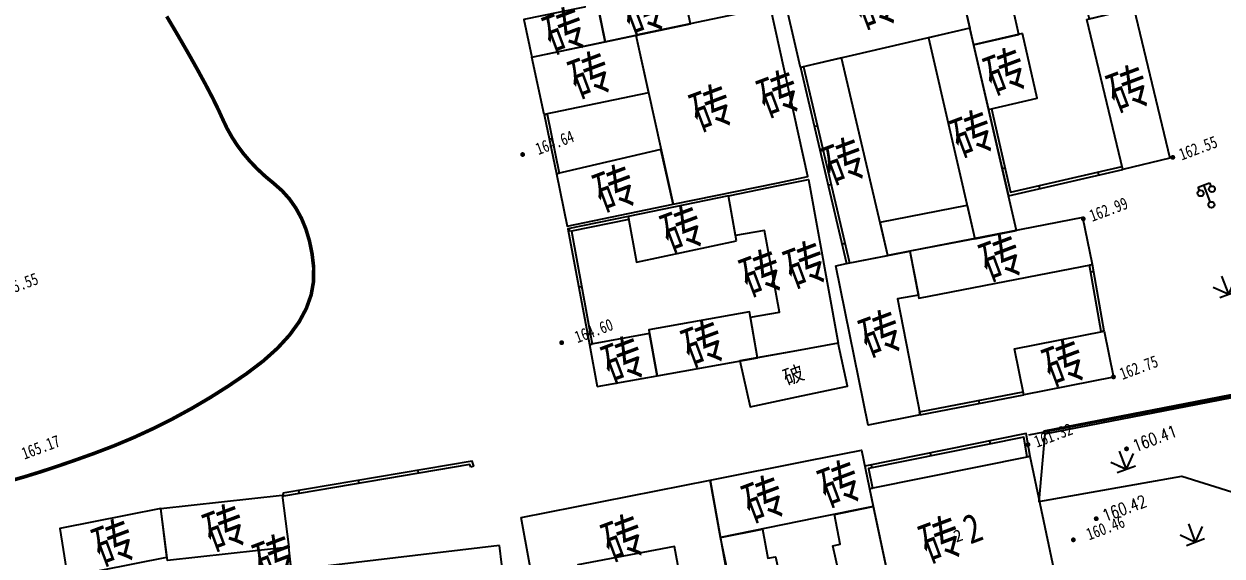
# Model space of a CAD drawing. Header units: millimetres. Extents: x -1471591 to 944464, y -468930 to 547002.
# Drawn here: x 164850 to 263970, y -29768 to 14283 of the extents above; entities that cross this region are included whole.
import ezdxf
from ezdxf.enums import TextEntityAlignment as Align

# ---------------------------------------------------------------- set-up
doc = ezdxf.new("R2010")
doc.units = ezdxf.units.MM
doc.header["$LTSCALE"] = 10
doc.linetypes.add('X5', pattern=[3, 2, -1])
for name, color, linetype in [('DGX', 252, 'Continuous'), ('DLDW', 8, 'Continuous'), ('DMTZ', 252, 'Continuous'), ('GCD', 252, 'Continuous'), ('JMD', 252, 'Continuous'), ('ZBTZ', 252, 'Continuous')]:
    doc.layers.add(name, color=color, linetype=linetype)
doc.styles.get("Standard").update_dxf_attribs({"font": 'simplex.shx', "width": 0.8, "bigfont": 'hztxt.shx'})
doc.styles.add('宋体', font='', dxfattribs={"height": 1.25, "bigfont": 'hztxt.shx'})
doc.styles.add('正等线体', font='simhei.ttf', dxfattribs={"height": 1.25})
doc.styles.add('细等线体', font='', dxfattribs={"width": 0.8, "height": 1.25})
doc.styles.get('宋体').set_extended_font_data('SimSun')
doc.styles.get('细等线体').set_extended_font_data('FZXiDengXian-Z06S')
doc.linetypes.add('10422', pattern='A,2,[150,AAA.SHX,S=1,R=0,X=0,Y=1],2,[177,AAA.SHX,S=1,R=0,X=0,Y=0.8],1e-09', length=4)
doc.linetypes.add('1161', pattern='A,0,[149,AAA.SHX,S=0.15,R=0,X=0,Y=0],-1.6', length=1.6)

# ---------------------------------------------------------------- blocks, each defined once
blk = doc.blocks.new('gc124')
for p, q in [((-1, 1), (0, 0)), ((0, 0), (0, 1.6)), ((0, 0), (1, 1)), ((-0.8, 0), (0.8, 0))]:
    blk.add_line(p, q)
blk = doc.blocks.new('gc097')
for p, q in [((-1, 2.9), (-1, 3.5)), ((-1, 3.5), (1, 3.5)), ((0, 0.5), (0, 3.5)), ((1, 3.5), (1, 2.9))]:
    blk.add_line(p, q)
for centre in [(-1, 2.4), (1, 2.4), (0, 0)]:
    blk.add_circle(centre, 0.5)
blk = doc.blocks.new('GC200')
at = {"layer": 'GCD', "const_width": 0.2, "flags": 128}
blk.add_lwpolyline([(-0.1, 0, 1), (0.1, 0, 1)], format="xyb", close=True, dxfattribs=at)
blk = doc.blocks.new('地形')
at = {"layer": 'DGX', "color": 252, "linetype": 'Continuous', "const_width": 0.3}
blk.add_lwpolyline([(-251.903, 74.337), (-251.578, 72.493), (-251.296, 70.806), (-251.059, 69.278), (-250.865, 67.907), (-250.715, 66.694), (-250.61, 65.638), (-250.548, 64.741), (-250.48, 63.924), (-250.357, 63.11), (-250.179, 62.298), (-249.945, 61.489), (-249.655, 60.684), (-249.31, 59.881), (-248.91, 59.08), (-248.454, 58.283), (-248.02, 57.467), (-247.687, 56.611), (-247.455, 55.714), (-247.322, 54.777), (-247.29, 53.8), (-247.358, 52.782), (-247.526, 51.724), (-247.795, 50.626), (-248.203, 49.549), (-248.791, 48.555), (-249.559, 47.643), (-250.505, 46.813), (-251.631, 46.066), (-252.937, 45.401), (-254.422, 44.819), (-256.086, 44.32), (-257.842, 43.891), (-259.6, 43.522), (-261.361, 43.213), (-263.125, 42.963), (-264.892, 42.772), (-266.662, 42.641), (-268.435, 42.57), (-270.211, 42.558), (-271.92, 42.584), (-273.492, 42.626), (-274.927, 42.684), (-276.226, 42.759), (-277.388, 42.85)], dxfattribs=at)
at = {"layer": 'DMTZ', "linetype": '10422', "elevation": 152.25, "flags": 128}
blk.add_lwpolyline([(-178.932, 13.766), (-197.291, 16.878)], dxfattribs=at)
at = {"layer": 'JMD', "linetype": 'Continuous'}
for p, q in [((-225.503, 55.776, 152.25), (-225.256, 55.737, 152.25)), ((-204.288, 51.992, 152.25), (-204.04, 51.96, 152.25)), ((-226.279, 50.836, 152.25), (-226.032, 50.798, 152.25)), ((-226.279, 50.836, 152.25), (-226.032, 50.798, 152.25)), ((-204.923, 47.032, 152.25), (-204.675, 47.001, 152.25)), ((-226.883, 46.211, 152.25), (-226.921, 45.964, 152.25)), ((-226.883, 46.211, 152.25), (-226.921, 45.964, 152.25)), ((-221.942, 45.439, 152.25), (-221.981, 45.192, 152.25)), ((-190.93, 43.291, 152.25), (-190.683, 43.258, 152.25)), ((-205.558, 42.073, 152.25), (-205.31, 42.041, 152.25)), ((-227.836, 41.405, 152.25), (-227.59, 41.361, 152.25)), ((-227.836, 41.405, 152.25), (-227.59, 41.361, 152.25)), ((-191.586, 38.334, 152.25), (-191.338, 38.301, 152.25)), ((-191.586, 38.334, 152.25), (-191.338, 38.301, 152.25)), ((-206.193, 37.113, 152.25), (-205.945, 37.082, 152.25)), ((-228.678, 36.635, 152.25), (-228.432, 36.591, 152.25)), ((-189.25, 35.667, 152.25), (-189.217, 35.915, 152.25)), ((-189.25, 35.667, 152.25), (-189.217, 35.915, 152.25)), ((-206.405, 35.458, 152.25), (-206.157, 35.426, 152.25)), ((-184.294, 35.006, 152.25), (-184.261, 35.254, 152.25)), ((-184.294, 35.006, 152.25), (-184.261, 35.254, 152.25)), ((-182.257, 34.734, 152.25), (-182.223, 34.982, 152.25)), ((-256.737, 34.005, 152.25), (-256.784, 33.759, 152.25)), ((-255.433, 33.754, 152.25), (-255.48, 33.509, 152.25)), ((-255.433, 33.754, 152.25), (-255.48, 33.509, 152.25)), ((-250.523, 32.811, 152.25), (-250.57, 32.566, 152.25)), ((-250.523, 32.811, 152.25), (-250.57, 32.566, 152.25)), ((-245.612, 31.868, 152.25), (-245.66, 31.622, 152.25)), ((-245.612, 31.868, 152.25), (-245.66, 31.622, 152.25)), ((-241.166, 30.558, 152.25), (-241.415, 30.568, 152.25)), ((-187.374, 28.261, 152.25), (-187.619, 28.306, 152.25)), ((-187.481, 27.678, 152.25), (-187.726, 27.723, 152.25)), ((-187.481, 27.678, 152.25), (-187.726, 27.723, 152.25)), ((-188.384, 22.76, 152.25), (-188.629, 22.805, 152.25)), ((-205.079, 21.591, 152.25), (-205.037, 21.837, 152.25)), ((-200.149, 20.759, 152.25), (-200.107, 21.005, 152.25)), ((-200.149, 20.759, 152.25), (-200.107, 21.005, 152.25)), ((-196.476, 20.139, 152.25), (-196.434, 20.385, 152.25)), ((-210.336, 19.143, 152.25), (-210.376, 18.896, 152.25)), ((-210.336, 19.143, 152.25), (-210.376, 18.896, 152.25)), ((-205.399, 18.352, 152.25), (-205.439, 18.105, 152.25)), ((-205.399, 18.352, 152.25), (-205.439, 18.105, 152.25)), ((-211.143, 17.331, 152.25), (-210.895, 17.293, 152.25)), ((-200.462, 17.56, 152.25), (-200.502, 17.313, 152.25)), ((-200.462, 17.56, 152.25), (-200.502, 17.313, 152.25)), ((-195.98, 16.518, 152.25), (-195.938, 16.764, 152.25)), ((-191.048, 15.692, 152.25), (-191.007, 15.939, 152.25)), ((-191.048, 15.692, 152.25), (-191.007, 15.939, 152.25)), ((-197.772, 15.191, 152.25), (-198.017, 15.237, 152.25)), ((-186.117, 14.867, 152.25), (-186.075, 15.113, 152.25)), ((-186.117, 14.867, 152.25), (-186.075, 15.113, 152.25))]:
    blk.add_line(p, q, dxfattribs=at)
at = {"layer": 'JMD', "linetype": 'Continuous', "flags": 128}
for points, elevation in [([(-224.787, 60.601), (-218.663, 59.662), (-218.18, 62.781), (-224.33, 63.733)], 152.25), ([(-218.663, 59.662), (-211.546, 58.57), (-211.019, 61.976), (-218.134, 63.077)], 152.25), ([(-225.503, 55.776), (-224.787, 60.601), (-216.108, 59.27), (-216.794, 54.444)], 317.075), ([(-204.288, 51.992), (-203.345, 59.073), (-189.088, 57.22), (-190.024, 50.139)], 318.913), ([(-180.5, 47.401), (-176.728, 46.936), (-175.603, 55.412), (-189.088, 57.22), (-190.209, 48.743), (-186.396, 48.232), (-186.11, 50.364), (-180.232, 49.576)], 314.833), ([(-204.288, 51.992), (-206.405, 35.458), (-202.955, 34.88), (-200.816, 51.547)], 152.25), ([(-226.28, 50.835), (-226.948, 46.464), (-218.123, 45.085), (-217.467, 49.698)], 317.028), ([(-192.28, 33.094), (-190.024, 50.139), (-193.495, 50.59), (-195.734, 33.672)], 152.25), ([(-186.098, 48.192), (-190.209, 48.743), (-190.93, 43.291), (-186.819, 42.747)], 152.25), ([(-180.684, 47.424), (-176.728, 46.936), (-178.298, 34.266), (-182.257, 34.734)], 152.25), ([(-214.272, 40.41), (-213.591, 44.135), (-221.942, 45.439), (-222.635, 41.652)], 152.25), ([(-267.576, 32.395), (-266.631, 36.362), (-275.041, 37.74), (-275.844, 33.75)], 317.018), ([(-202.594, 37.693), (-195.362, 36.483), (-195.734, 33.672), (-201.142, 34.577), (-202.955, 34.88)], 152.25), ([(-266.631, 36.362), (-256.847, 33.871), (-257.851, 29.639), (-267.639, 32.13)], 317.018), ([(-229.29, 33.17), (-224.331, 32.263), (-223.693, 35.755), (-228.678, 36.635)], 316.747), ([(-216.019, 30.742), (-215.327, 34.529), (-223.639, 36.05), (-224.331, 32.263)], 317.975), ([(-207.291, 35.606), (-206.405, 35.458), (-201.142, 34.577), (-201.754, 30.921), (-203.468, 31.249), (-205.079, 21.591), (-209.396, 22.312)], 152.25), ([(-187.374, 28.261), (-186.743, 32.167), (-201.142, 34.577), (-201.795, 30.674)], 314.357), ([(-258.196, 28.185), (-257.851, 29.639), (-260.298, 30.261), (-260.654, 28.77)], 152.25), ([(-238.982, 25.205), (-223.235, 22.623), (-224.555, 15.499), (-224.662, 14.92), (-228.454, 15.516), (-227.94, 18.524), (-235.967, 19.907), (-236.468, 16.97), (-240.34, 17.63)], 314.437), ([(-188.384, 22.76), (-188.999, 18.906), (-196.476, 20.139), (-195.841, 23.989)], 314.94), ([(-211.143, 17.331), (-212.653, 7.356), (-199.267, 5.283), (-197.772, 15.191)], 318.36), ([(-214.609, 16.368), (-211.366, 15.858), (-213.937, -1.12), (-217.667, -0.605), (-215.656, 13.976), (-215.039, 13.891)], 313.046)]:
    blk.add_lwpolyline(points, close=True, dxfattribs=dict(at, elevation=elevation))
for points, elevation in [([(-205.829, 57.693), (-216.108, 59.27), (-218.123, 45.085), (-209.363, 43.716)], 152.25), ([(-209.363, 43.716), (-206.866, 43.326), (-204.849, 57.543), (-205.829, 57.693)], 152.25), ([(-225.503, 55.776), (-226.28, 50.835)], 317.028), ([(-225.256, 55.737), (-226.033, 50.796)], 317.028), ([(-204.288, 51.992), (-206.405, 35.458)], 318.913), ([(-204.04, 51.96), (-206.157, 35.426)], 318.913), ([(-221.942, 45.439), (-226.985, 46.227), (-228.678, 36.635)], 152.25), ([(-221.981, 45.192), (-226.781, 45.942), (-228.432, 36.591)], 152.25), ([(-212.792, 30.152), (-216.019, 30.742), (-215.407, 34.086), (-213.004, 33.647), (-211.781, 40.412), (-214.191, 40.853), (-213.591, 44.135), (-209.421, 43.483)], 152.25), ([(-209.421, 43.483), (-206.903, 43.09), (-209.356, 29.523), (-212.792, 30.152)], 152.25), ([(-190.93, 43.291), (-191.893, 36.02), (-182.257, 34.734)], 152.25), ([(-190.683, 43.258), (-191.612, 36.235), (-182.223, 34.982)], 152.25), ([(-241.415, 30.568), (-241.405, 30.805), (-256.784, 33.759)], 316.931), ([(-241.166, 30.558), (-241.147, 31.01), (-256.737, 34.005)], 316.931), ([(-212.792, 30.152), (-217.479, 31.009), (-218.027, 27.149), (-213.716, 26.498)], 317.975), ([(-213.716, 26.498), (-209.871, 25.917), (-209.356, 29.523), (-212.792, 30.152)], 317.975), ([(-188.629, 22.805), (-187.619, 28.306)], 314.94), ([(-188.384, 22.76), (-187.374, 28.261)], 314.94), ([(-216.213, 16.621), (-224.116, 17.866), (-223.235, 22.623), (-215.036, 21.278)], 313.046), ([(-205.037, 21.837), (-196.434, 20.385)], 152.25), ([(-215.036, 21.278), (-210.654, 20.56), (-211.366, 15.858), (-216.213, 16.621)], 313.046), ([(-205.079, 21.591), (-196.476, 20.139)], 152.25), ([(-197.772, 15.191), (-197.416, 17.072), (-210.855, 19.226), (-211.143, 17.331)], 318.36), ([(-198.017, 15.237), (-197.709, 16.866), (-210.646, 18.939), (-210.895, 17.293)], 318.36), ([(-225.971, 5.632), (-224.116, 17.866), (-220.625, 17.315), (-221.038, 14.9), (-220.405, 14.789), (-221.69, 5.637)], 152.25), ([(-195.98, 16.518), (-178.691, 13.624)], 152.25), ([(-195.938, 16.764), (-178.649, 13.87)], 152.25)]:
    blk.add_lwpolyline(points, dxfattribs=dict(at, elevation=elevation))
at = {"layer": 'JMD', "linetype": 'X5', "elevation": 152.25, "flags": 128}
blk.add_lwpolyline([(-241.46, 23.673), (-258.295, 27.77), (-259.345, 23.344), (-242.536, 19.252)], close=True, dxfattribs=at)
at = {"layer": 'ZBTZ', "linetype": '1161', "elevation": 152.25, "flags": 128}
blk.add_lwpolyline([(-195.98, 16.518), (-198.41, 11.434), (-186.587, 9.257), (-183.151, 6.594), (-181.574, 3.316), (-182.362, 0.359), (-185.355, -5.425)], dxfattribs=at)
at = {"layer": 'DLDW', "linetype": 'Continuous', "xscale": 0.5, "yscale": 0.5, "zscale": 0.5}
blk.add_blockref('gc097', (-176.421, 29.448, 152.25), dxfattribs=at)
at = {"layer": 'GCD', "linetype": 'Continuous'}
ref = blk.add_blockref('GC200', (-273.975, 57.806, 317.801), dxfattribs=at)
ref.add_attrib('height', '165.55', dxfattribs={"linetype": 'Continuous', "height": 1, "style": '宋体', "width": 0.8}).set_placement((-272.775, 57.806, 317.801), align=Align.MIDDLE_LEFT)
ref = blk.add_blockref('GC200', (-228.333, 53.307, 316.885), dxfattribs=at)
ref.add_attrib('height', '164.64', dxfattribs={"linetype": 'Continuous', "height": 1, "style": '宋体', "width": 0.8}).set_placement((-227.133, 53.307, 316.885), align=Align.MIDDLE_LEFT)
ref = blk.add_blockref('GC200', (-276.996, 44.592, 317.424), dxfattribs=at)
ref.add_attrib('height', '165.17', dxfattribs={"linetype": 'Continuous', "height": 1, "style": '宋体', "width": 0.8}).set_placement((-275.796, 44.592, 317.424), align=Align.MIDDLE_LEFT)
ref = blk.add_blockref('GC200', (-230.765, 37.588, 316.845), dxfattribs=at)
ref.add_attrib('height', '164.60', dxfattribs={"linetype": 'Continuous', "height": 1, "style": '宋体', "width": 0.8}).set_placement((-229.565, 37.588, 316.845), align=Align.MIDDLE_LEFT)
ref = blk.add_blockref('GC200', (-178.038, 34.234, 314.803), dxfattribs=at)
ref.add_attrib('height', '162.55', dxfattribs={"linetype": 'Continuous', "height": 1, "style": '宋体', "width": 0.8}).set_placement((-177.438, 34.234, 314.803), align=Align.MIDDLE_LEFT)
ref = blk.add_blockref('GC200', (-186.756, 32.072, 315.245), dxfattribs=at)
ref.add_attrib('height', '162.99', dxfattribs={"linetype": 'Continuous', "height": 1, "style": '宋体', "width": 0.8}).set_placement((-186.156, 32.072, 315.245), align=Align.MIDDLE_LEFT)
ref = blk.add_blockref('GC200', (-189.001, 18.937, 314.996), dxfattribs=at)
ref.add_attrib('height', '162.75', dxfattribs={"linetype": 'Continuous', "height": 1, "style": '宋体', "width": 0.8}).set_placement((-188.401, 18.937, 314.996), align=Align.MIDDLE_LEFT)
ref = blk.add_blockref('GC200', (-197.594, 16.164, 313.57), dxfattribs=at)
ref.add_attrib('height', '161.32', dxfattribs={"linetype": 'Continuous', "height": 1, "style": '宋体', "width": 0.8}).set_placement((-196.994, 16.164, 313.57), align=Align.MIDDLE_LEFT)
at = {"layer": 'GCD'}
ref = blk.add_blockref('GC200', (-190.079, 12.979, 312.661), dxfattribs=at)
ref.add_attrib('height', '160.41', dxfattribs={"height": 1, "width": 0.8}).set_placement((-189.479, 12.979, 312.661), align=Align.MIDDLE_LEFT)
ref = blk.add_blockref('GC200', (-194.452, 8.439, 312.673), dxfattribs=at)
ref.add_attrib('height', '160.42', dxfattribs={"height": 1, "width": 0.8}).set_placement((-193.852, 8.439, 312.673), align=Align.MIDDLE_LEFT)
at = {"layer": 'GCD', "linetype": 'Continuous'}
ref = blk.add_blockref('GC200', (-196.836, 7.464, 312.714), dxfattribs=at)
ref.add_attrib('height', '160.46', dxfattribs={"linetype": 'Continuous', "height": 1, "style": '宋体', "width": 0.8}).set_placement((-195.636, 7.464, 312.714), align=Align.MIDDLE_LEFT)
at = {"layer": 'ZBTZ', "color": 3, "linetype": 'Continuous'}
for p in [(-177.67, 22.009, 152.25), (-190.68, 11.404, 152.25), (-187.43, 3.754, 152.25)]:
    blk.add_blockref('gc124', p, dxfattribs=at)
at = {"layer": 'ZBTZ', "linetype": 'Continuous', "xscale": 0.5, "yscale": 0.5}
blk.add_blockref('gc124', (-190.68, 11.404, 152.25), dxfattribs=at)
at = {"layer": 'JMD', "linetype": 'Continuous', "style": '细等线体', "width": 0.8}
for p in [(-221.491, 61.695, 152.25), (-214.842, 60.821, 152.25), (-220.799, 57.521, 317.075), (-196.686, 54.606, 318.913), (-212.356, 51.441, 152.25), (-206.726, 50.57, 152.25), (-222.166, 48.013, 317.028), (-188.515, 45.743, 152.25), (-218.122, 42.911, 152.25), (-203.613, 43.471, 152.25), (-192.881, 41.873, 152.25), (-179.492, 40.84, 152.25), (-213.276, 37.189, 152.25), (-209.618, 36.562, 152.25), (-271.271, 35.067, 317.018), (-226.494, 34.456, 316.747), (-262.242, 33, 317.018), (-219.829, 33.396, 317.975), (-194.263, 31.419, 314.357), (-259.255, 29.215, 152.25), (-205.778, 29.038, 152.25), (-192.425, 21.448, 314.94), (-231.671, 20.663, 314.437), (-219.65, 19.597, 313.046), (-213.317, 18.579, 313.046)]:
    blk.add_text('砖', height=3, dxfattribs=at).set_placement(p, align=Align.MIDDLE)
at = {"layer": 'JMD', "linetype": 'Continuous', "style": '宋体'}
blk.add_text('破', height=1.25, dxfattribs=at).set_placement((-213.731, 28.39, 152.25), align=Align.MIDDLE)
at = {"layer": 'JMD', "linetype": 'Continuous', "style": '细等线体', "width": 0.8}
blk.add_text('砖', height=3, dxfattribs=at).set_placement((-205.466, 11.291, 318.36), align=Align.MIDDLE_RIGHT)
at = {"layer": 'JMD', "linetype": 'Continuous', "style": '正等线体', "width": 0.8}
blk.add_text('2', height=2.4, dxfattribs=at).set_placement((-204.966, 11.291, 318.36), align=Align.MIDDLE_LEFT)
at = {"layer": 'JMD', "linetype": 'Continuous', "style": '宋体'}
blk.add_text('2', height=1, dxfattribs=at).set_placement((-205.992, 11.143, 152.25), align=Align.MIDDLE_LEFT)

msp = doc.modelspace()

# ---------------------------------------------------------------- block references
at = {"xscale": 1000, "yscale": 1000, "zscale": 1000, "rotation": 20.51376453450802}
msp.add_blockref('地形', (438640.4, 33561.1, -152250), dxfattribs=at)

doc.saveas('drawing.dxf')
